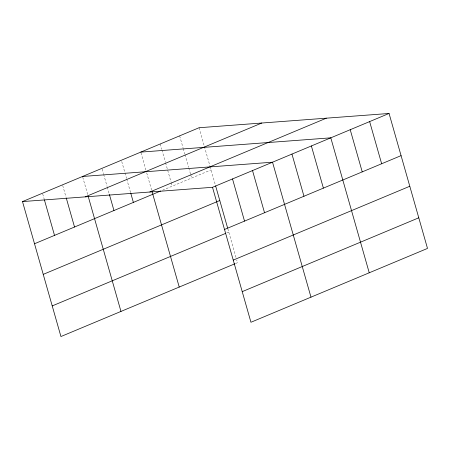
<?xml version="1.0" encoding="UTF-8"?>
<svg xmlns="http://www.w3.org/2000/svg" width="450" height="450" viewBox="0 0 450 450"><rect width="100%" height="100%" fill="white"/><g stroke="black" fill="none" stroke-linecap="round" stroke-linejoin="round"><path stroke-width="0.34" stroke-dasharray="2.25 1.69" d="M162.512 190.221L211.067 169.914M226.828 232.886L228.774 232.076M235.553 263.503L237.493 262.693L236.734 260.032M199.052 127.738L204.199 145.817M204.39 146.486L209.919 165.898M210.111 166.567L215.426 185.22M227.818 228.718L235.98 257.366M179.629 135.861L183.066 147.909M183.257 148.579L184.781 153.939M184.972 154.609L188.595 167.327M188.786 167.996L190.502 174.021M190.693 174.69L191.644 178.037M160.211 143.983L161.736 149.338M161.927 150.007L165.358 162.056M165.549 162.726L171.079 182.143M171.27 182.812L172.226 186.159M140.979 152.775L145.941 170.179M146.7 172.856L151.661 190.266M121.753 161.567L126.517 178.301M126.709 178.971L130.523 192.358M102.139 169.02L103.472 173.706M103.663 174.375L107.094 186.424M107.286 187.093L109.192 193.787M82.716 177.143L87.677 194.546M62.708 185.513L66.139 197.561M42.699 193.882L44.224 199.237"/><path stroke-width="0.67" d="M22.5 201.578L199.052 127.738L389.059 113.468L427.5 248.422L250.948 322.262L212.507 187.307L22.5 201.578L60.941 336.532L234.906 263.773M85.202 196.869L261.754 123.03M149.805 192.015L326.357 118.176M34.515 243.754L160.571 191.031M212.507 187.307L389.059 113.468M43.234 274.371L219.786 200.531M224.516 229.477L401.068 155.638M52.223 305.916L225.534 233.426M233.241 260.094L409.793 186.261M242.224 291.639L418.776 217.806M140.788 152.106L330.795 137.835L369.236 272.79M82.53 176.473L272.531 162.203L310.978 297.152M369.636 121.59L381.651 163.761M350.218 129.713L362.228 171.883M311.377 145.958L323.387 188.128M291.954 154.08L303.969 196.251M252.523 170.572L264.538 212.743M232.515 178.937L244.53 221.113M215.618 185.889L227.627 228.049M152.038 191.604L179.229 287.061M130.714 193.028L133.38 202.404M109.384 194.456L113.962 210.521M88.251 196.554L120.971 311.428M66.33 198.231L74.531 227.014M44.415 199.907L54.523 235.384"/></g></svg>
